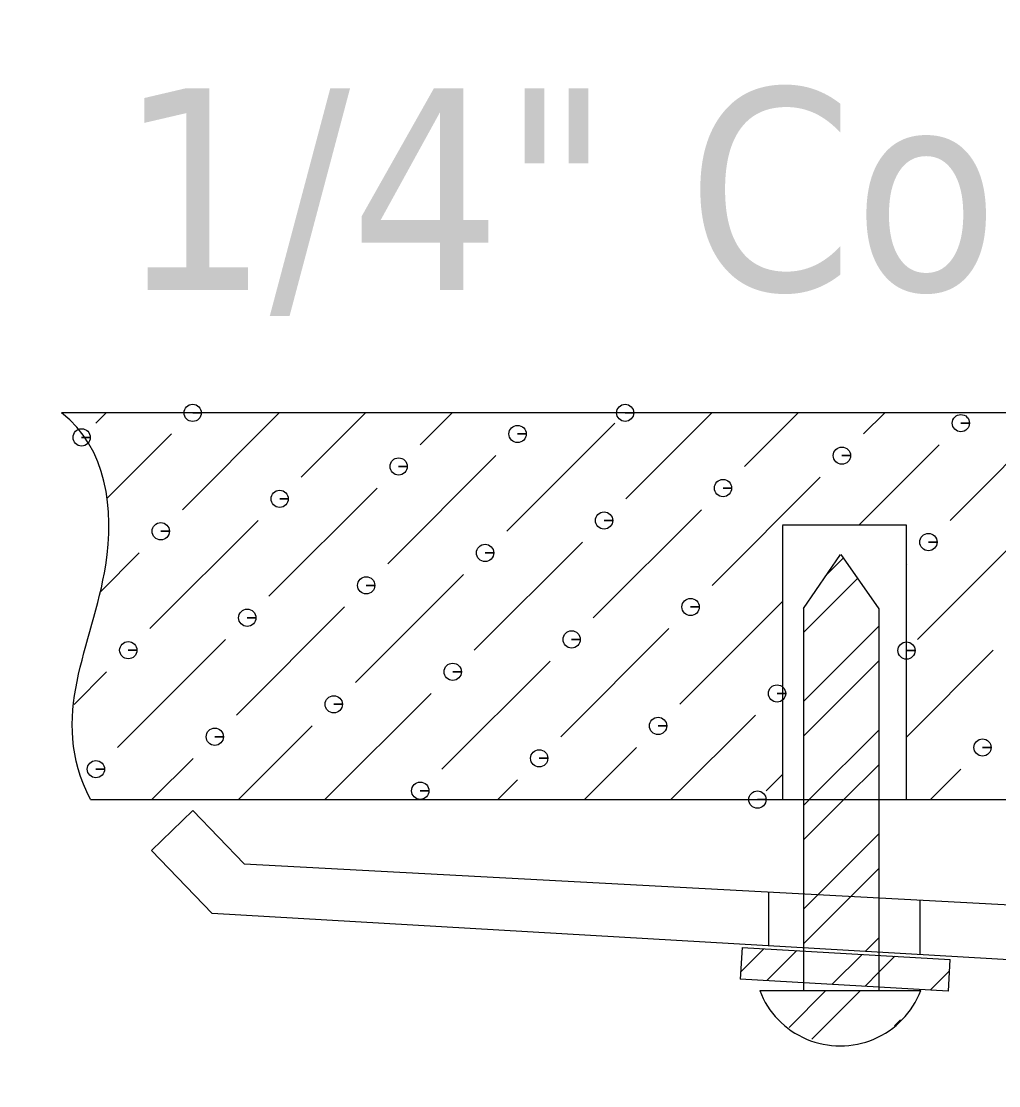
# Model space of a CAD drawing. Header units: millimetres. Extents: x 217 to 1740, y 261 to 1330.
# Drawn here: x 702.47 to 734.09, y 756.85 to 791.29 of the extents above; entities that cross this region are included whole.
import ezdxf

# ---------------------------------------------------------------- set-up
doc = ezdxf.new("R2010")
doc.units = ezdxf.units.MM
doc.linetypes.add('ACAD_ISO02W100', pattern=[15, 12, -3])
doc.linetypes.add('ACAD_ISO03W100', pattern=[30, 12, -18])
doc.layers.add('DEFAULT_1', color=7, linetype='ACAD_ISO03W100', lineweight=0)
doc.layers.add('尺寸標注', color=1, linetype='Continuous', lineweight=30)
doc.styles.add('DIM', font='txt.shx', dxfattribs={"width": 0.7, "bigfont": 'chineset.shx'})
doc.styles.get("Standard").update_dxf_attribs({"font": 'arial.ttf'})
doc.dimstyles.new('mm+in(开孔纸尺寸)', dxfattribs={"dimscale": 3, "dimtxt": 3.8, "dimasz": 2, "dimexe": 1.25, "dimexo": 0.625, "dimgap": 2, "dimtad": 1, "dimtxsty": 'DIM', "dimcen": 0, "dimclrd": 256, "dimclre": 256, "dimclrt": 3, "dimadec": 0, "dimazin": 0, "dimtfac": 1, "dimtmove": 0, "dimatfit": 1, "dimfxl": 1, "dimlwd": -1, "dimarcsym": 0})

# ---------------------------------------------------------------- blocks, each defined once
blk = doc.blocks.new('*D32')
at = {"layer": 'Defpoints', "color": 0}
for p in [(634.54, 906.095), (1393.921, 906.259), (1393.921, 506.795)]:
    blk.add_point(p, dxfattribs=at)
at = {"layer": '尺寸標注', "lineweight": -2}
for p, q in [((1393.921, 904.384), (1393.921, 503.045)), ((634.54, 904.22), (634.54, 503.045))]:
    blk.add_line(p, q, dxfattribs=at)
at = {"layer": '尺寸標注'}
blk.add_line((640.54, 506.795), (1387.921, 506.795), dxfattribs=at)
for points in [[(640.54, 507.795), (640.54, 505.795), (634.54, 506.795)], [(1387.921, 505.795), (1387.921, 507.795), (1393.921, 506.795)]]:
    blk.add_solid(points, dxfattribs=at)
at = {"layer": '尺寸標注', "color": 3, "insert": (1014.231, 519.445), "char_height": 11.4, "attachment_point": 5, "style": 'DIM'}
blk.add_mtext('759,38mm [29 7/8"]', dxfattribs=at)
blk = doc.blocks.new('*D33')
at = {"layer": 'Defpoints', "color": 0}
for p in [(1387.567, 906.476), (640.89, 906.095), (1387.567, 549.295)]:
    blk.add_point(p, dxfattribs=at)
at = {"layer": '尺寸標注', "lineweight": -2}
for p, q in [((1387.567, 904.601), (1387.567, 545.545)), ((640.89, 904.22), (640.89, 545.545))]:
    blk.add_line(p, q, dxfattribs=at)
at = {"layer": '尺寸標注'}
blk.add_line((646.89, 549.295), (1381.567, 549.295), dxfattribs=at)
for points in [[(646.89, 550.295), (646.89, 548.295), (640.89, 549.295)], [(1381.567, 548.295), (1381.567, 550.295), (1387.567, 549.295)]]:
    blk.add_solid(points, dxfattribs=at)
at = {"layer": '尺寸標注', "color": 3, "insert": (1013.044, 561.945), "char_height": 11.4, "attachment_point": 5, "style": 'DIM'}
blk.add_mtext('746,68mm [29 3/8"]', dxfattribs=at)
blk = doc.blocks.new('*D41')
at = {"layer": 'Defpoints', "color": 0}
for p in [(1381.22, 906.255), (647.24, 906.036), (1381.22, 599.295)]:
    blk.add_point(p, dxfattribs=at)
at = {"layer": '尺寸標注', "lineweight": -2}
for p, q in [((1381.22, 904.38), (1381.22, 595.545)), ((647.24, 904.161), (647.24, 595.545))]:
    blk.add_line(p, q, dxfattribs=at)
at = {"layer": '尺寸標注'}
blk.add_line((653.24, 599.295), (1375.22, 599.295), dxfattribs=at)
for points in [[(653.24, 600.295), (653.24, 598.295), (647.24, 599.295)], [(1375.22, 598.295), (1375.22, 600.295), (1381.22, 599.295)]]:
    blk.add_solid(points, dxfattribs=at)
at = {"layer": '尺寸標注', "color": 3, "insert": (1014.23, 611.945), "char_height": 11.4, "attachment_point": 5, "style": 'DIM'}
blk.add_mtext('733,98mm [28 7/8"]', dxfattribs=at)
blk = doc.blocks.new('*D48')
at = {"layer": 'Defpoints', "color": 0}
for p in [(836.99, 1146.245), (509.323, 665.945), (836.985, 665.945)]:
    blk.add_point(p, dxfattribs=at)
at = {"layer": '尺寸標注', "lineweight": -2}
for p, q in [((835.115, 1146.245), (505.573, 1146.245)), ((835.11, 665.945), (505.573, 665.945))]:
    blk.add_line(p, q, dxfattribs=at)
at = {"layer": '尺寸標注'}
blk.add_line((509.323, 1140.245), (509.323, 671.945), dxfattribs=at)
for points in [[(510.323, 1140.245), (508.323, 1140.245), (509.323, 1146.245)], [(508.323, 671.945), (510.323, 671.945), (509.323, 665.945)]]:
    blk.add_solid(points, dxfattribs=at)
at = {"layer": '尺寸標注', "color": 3, "insert": (496.673, 908.295), "char_height": 11.4, "attachment_point": 5, "rotation": 90, "style": 'DIM'}
blk.add_mtext('480,3mm [18 15/16"]', dxfattribs=at)
blk = doc.blocks.new('*D50')
at = {"layer": 'Defpoints', "color": 0}
for p in [(836.99, 1133.545), (603.323, 678.645), (836.991, 678.645)]:
    blk.add_point(p, dxfattribs=at)
at = {"layer": '尺寸標注', "lineweight": -2}
for p, q in [((835.115, 1133.545), (599.573, 1133.545)), ((835.116, 678.645), (599.573, 678.645))]:
    blk.add_line(p, q, dxfattribs=at)
at = {"layer": '尺寸標注'}
blk.add_line((603.323, 1127.545), (603.323, 684.645), dxfattribs=at)
for points in [[(604.323, 1127.545), (602.323, 1127.545), (603.323, 1133.545)], [(602.323, 684.645), (604.323, 684.645), (603.323, 678.645)]]:
    blk.add_solid(points, dxfattribs=at)
at = {"layer": '尺寸標注', "color": 3, "insert": (590.673, 906.095), "char_height": 11.4, "attachment_point": 5, "rotation": 90, "style": 'DIM'}
blk.add_mtext('454,9mm [17 15/16"]', dxfattribs=at)
blk = doc.blocks.new('*D51')
at = {"layer": 'Defpoints', "color": 0}
for p in [(836.99, 1139.895), (554.823, 672.295), (836.99, 672.295)]:
    blk.add_point(p, dxfattribs=at)
at = {"layer": '尺寸標注', "lineweight": -2}
for p, q in [((835.115, 1139.895), (551.073, 1139.895)), ((835.115, 672.295), (551.073, 672.295))]:
    blk.add_line(p, q, dxfattribs=at)
at = {"layer": '尺寸標注'}
blk.add_line((554.823, 1133.895), (554.823, 678.295), dxfattribs=at)
for points in [[(555.823, 1133.895), (553.823, 1133.895), (554.823, 1139.895)], [(553.823, 678.295), (555.823, 678.295), (554.823, 672.295)]]:
    blk.add_solid(points, dxfattribs=at)
at = {"layer": '尺寸標注', "color": 3, "insert": (542.173, 906.095), "char_height": 11.4, "attachment_point": 5, "rotation": 90, "style": 'DIM'}
blk.add_mtext('467,6mm [18 7/16"]', dxfattribs=at)

msp = doc.modelspace()

# ---------------------------------------------------------------- linework, layer by layer
msp.add_arc((755.675, 785.832), 116.85, 184.08069, 265.72168)
at = {"layer": 'DEFAULT_1', "color": 3, "linetype": 'ByBlock'}
msp.add_arc((755.675, 785.832), 104.15, 184.08069, 265.72168, dxfattribs=at)
at = {"layer": 'DEFAULT_1', "color": 2, "linetype": 'ACAD_ISO02W100'}
msp.add_arc((755.675, 785.832), 110.5, 184.08069, 265.72168, dxfattribs=at)
at = {"layer": '尺寸標注', "lineweight": 9}
for points, knots in [([(708.011, 778.624), (708.011, 778.624), (708.29, 778.624), (708.29, 778.624), (708.29, 778.624), (708.29, 778.778), (708.165, 778.903), (708.011, 778.903), (708.011, 778.903), (707.857, 778.903), (707.731, 778.778), (707.731, 778.624), (707.731, 778.624), (707.731, 778.47), (707.857, 778.345), (708.011, 778.345), (708.011, 778.345), (708.165, 778.345), (708.29, 778.47), (708.29, 778.624), (708.29, 778.624), (708.29, 778.624), (708.011, 778.624), (708.011, 778.624)], [0, 0, 0, 0, 0.142857, 0.142857, 0.142857, 0.142857, 0.285714, 0.285714, 0.285714, 0.285714, 0.428571, 0.428571, 0.428571, 0.428571, 0.571429, 0.571429, 0.571429, 0.571429, 0.714286, 0.714286, 0.714286, 0.714286, 1, 1, 1, 1]), ([(722.003, 778.624), (722.003, 778.624), (722.282, 778.624), (722.282, 778.624), (722.282, 778.624), (722.282, 778.778), (722.157, 778.903), (722.003, 778.903), (722.003, 778.903), (721.849, 778.903), (721.723, 778.778), (721.723, 778.624), (721.723, 778.624), (721.723, 778.471), (721.849, 778.345), (722.003, 778.345), (722.003, 778.345), (722.157, 778.345), (722.282, 778.471), (722.282, 778.624), (722.282, 778.624), (722.282, 778.624), (722.003, 778.624), (722.003, 778.624)], [0, 0, 0, 0, 0.142857, 0.142857, 0.142857, 0.142857, 0.285714, 0.285714, 0.285714, 0.285714, 0.428571, 0.428571, 0.428571, 0.428571, 0.571429, 0.571429, 0.571429, 0.571429, 0.714286, 0.714286, 0.714286, 0.714286, 1, 1, 1, 1]), ([(704.711, 766.111), (703.3, 768.828), (704.791, 771.067), (705.197, 773.694), (705.197, 773.694), (705.477, 775.498), (705.242, 777.487), (703.771, 778.621)], [0, 0, 0, 0, 0.333333, 0.333333, 0.333333, 0.333333, 1, 1, 1, 1]), ([(732.863, 778.291), (732.863, 778.291), (733.142, 778.291), (733.142, 778.291), (733.142, 778.291), (733.142, 778.445), (733.017, 778.571), (732.863, 778.571), (732.863, 778.571), (732.709, 778.571), (732.584, 778.445), (732.584, 778.291), (732.584, 778.291), (732.584, 778.137), (732.709, 778.012), (732.863, 778.012), (732.863, 778.012), (733.017, 778.012), (733.142, 778.137), (733.142, 778.291), (733.142, 778.291), (733.142, 778.291), (732.863, 778.291), (732.863, 778.291)], [0, 0, 0, 0, 0.142857, 0.142857, 0.142857, 0.142857, 0.285714, 0.285714, 0.285714, 0.285714, 0.428571, 0.428571, 0.428571, 0.428571, 0.571429, 0.571429, 0.571429, 0.571429, 0.714286, 0.714286, 0.714286, 0.714286, 1, 1, 1, 1]), ([(704.419, 777.829), (704.419, 777.829), (704.698, 777.829), (704.698, 777.829), (704.698, 777.829), (704.698, 777.983), (704.573, 778.109), (704.419, 778.109), (704.419, 778.109), (704.265, 778.109), (704.14, 777.983), (704.14, 777.829), (704.14, 777.829), (704.14, 777.676), (704.265, 777.551), (704.419, 777.551), (704.419, 777.551), (704.573, 777.551), (704.698, 777.676), (704.698, 777.829), (704.698, 777.829), (704.698, 777.829), (704.419, 777.829), (704.419, 777.829)], [0, 0, 0, 0, 0.142857, 0.142857, 0.142857, 0.142857, 0.285714, 0.285714, 0.285714, 0.285714, 0.428571, 0.428571, 0.428571, 0.428571, 0.571429, 0.571429, 0.571429, 0.571429, 0.714286, 0.714286, 0.714286, 0.714286, 1, 1, 1, 1]), ([(718.522, 777.941), (718.522, 777.941), (718.802, 777.941), (718.802, 777.941), (718.802, 777.941), (718.802, 778.094), (718.676, 778.22), (718.522, 778.22), (718.522, 778.22), (718.368, 778.22), (718.243, 778.094), (718.243, 777.941), (718.243, 777.941), (718.243, 777.787), (718.368, 777.662), (718.522, 777.662), (718.522, 777.662), (718.676, 777.662), (718.802, 777.787), (718.802, 777.941), (718.802, 777.941), (718.802, 777.941), (718.522, 777.941), (718.522, 777.941)], [0, 0, 0, 0, 0.142857, 0.142857, 0.142857, 0.142857, 0.285714, 0.285714, 0.285714, 0.285714, 0.428571, 0.428571, 0.428571, 0.428571, 0.571429, 0.571429, 0.571429, 0.571429, 0.714286, 0.714286, 0.714286, 0.714286, 1, 1, 1, 1]), ([(729.015, 777.24), (729.015, 777.24), (729.293, 777.24), (729.293, 777.24), (729.293, 777.24), (729.293, 777.393), (729.168, 777.519), (729.015, 777.519), (729.015, 777.519), (728.861, 777.519), (728.735, 777.393), (728.735, 777.24), (728.735, 777.24), (728.735, 777.086), (728.861, 776.96), (729.015, 776.96), (729.015, 776.96), (729.168, 776.96), (729.293, 777.086), (729.293, 777.24), (729.293, 777.24), (729.293, 777.24), (729.015, 777.24), (729.015, 777.24)], [0, 0, 0, 0, 0.142857, 0.142857, 0.142857, 0.142857, 0.285714, 0.285714, 0.285714, 0.285714, 0.428571, 0.428571, 0.428571, 0.428571, 0.571429, 0.571429, 0.571429, 0.571429, 0.714286, 0.714286, 0.714286, 0.714286, 1, 1, 1, 1]), ([(714.674, 776.889), (714.674, 776.889), (714.953, 776.889), (714.953, 776.889), (714.953, 776.889), (714.953, 777.043), (714.828, 777.168), (714.674, 777.168), (714.674, 777.168), (714.52, 777.168), (714.395, 777.043), (714.395, 776.889), (714.395, 776.889), (714.395, 776.736), (714.52, 776.61), (714.674, 776.61), (714.674, 776.61), (714.828, 776.61), (714.953, 776.736), (714.953, 776.889), (714.953, 776.889), (714.953, 776.889), (714.674, 776.889), (714.674, 776.889)], [0, 0, 0, 0, 0.142857, 0.142857, 0.142857, 0.142857, 0.285714, 0.285714, 0.285714, 0.285714, 0.428571, 0.428571, 0.428571, 0.428571, 0.571429, 0.571429, 0.571429, 0.571429, 0.714286, 0.714286, 0.714286, 0.714286, 1, 1, 1, 1]), ([(725.169, 776.191), (725.169, 776.191), (725.447, 776.191), (725.447, 776.191), (725.447, 776.191), (725.447, 776.344), (725.322, 776.469), (725.169, 776.469), (725.169, 776.469), (725.015, 776.469), (724.889, 776.344), (724.889, 776.191), (724.889, 776.191), (724.889, 776.037), (725.015, 775.911), (725.169, 775.911), (725.169, 775.911), (725.322, 775.911), (725.447, 776.037), (725.447, 776.191), (725.447, 776.191), (725.447, 776.191), (725.169, 776.191), (725.169, 776.191)], [0, 0, 0, 0, 0.142857, 0.142857, 0.142857, 0.142857, 0.285714, 0.285714, 0.285714, 0.285714, 0.428571, 0.428571, 0.428571, 0.428571, 0.571429, 0.571429, 0.571429, 0.571429, 0.714286, 0.714286, 0.714286, 0.714286, 1, 1, 1, 1]), ([(710.826, 775.842), (710.826, 775.842), (711.105, 775.842), (711.105, 775.842), (711.105, 775.842), (711.105, 775.996), (710.98, 776.122), (710.826, 776.122), (710.826, 776.122), (710.672, 776.122), (710.547, 775.996), (710.547, 775.842), (710.547, 775.842), (710.547, 775.689), (710.672, 775.564), (710.826, 775.564), (710.826, 775.564), (710.98, 775.564), (711.105, 775.689), (711.105, 775.842), (711.105, 775.842), (711.105, 775.842), (710.826, 775.842), (710.826, 775.842)], [0, 0, 0, 0, 0.142857, 0.142857, 0.142857, 0.142857, 0.285714, 0.285714, 0.285714, 0.285714, 0.428571, 0.428571, 0.428571, 0.428571, 0.571429, 0.571429, 0.571429, 0.571429, 0.714286, 0.714286, 0.714286, 0.714286, 1, 1, 1, 1]), ([(721.32, 775.141), (721.32, 775.141), (721.599, 775.141), (721.599, 775.141), (721.599, 775.141), (721.599, 775.295), (721.473, 775.42), (721.32, 775.42), (721.32, 775.42), (721.166, 775.42), (721.041, 775.295), (721.041, 775.141), (721.041, 775.141), (721.041, 774.988), (721.166, 774.862), (721.32, 774.862), (721.32, 774.862), (721.473, 774.862), (721.599, 774.988), (721.599, 775.141), (721.599, 775.141), (721.599, 775.141), (721.32, 775.141), (721.32, 775.141)], [0, 0, 0, 0, 0.142857, 0.142857, 0.142857, 0.142857, 0.285714, 0.285714, 0.285714, 0.285714, 0.428571, 0.428571, 0.428571, 0.428571, 0.571429, 0.571429, 0.571429, 0.571429, 0.714286, 0.714286, 0.714286, 0.714286, 1, 1, 1, 1]), ([(706.979, 774.793), (706.979, 774.793), (707.258, 774.793), (707.258, 774.793), (707.258, 774.793), (707.258, 774.947), (707.133, 775.073), (706.979, 775.073), (706.979, 775.073), (706.825, 775.073), (706.7, 774.947), (706.7, 774.793), (706.7, 774.793), (706.7, 774.64), (706.825, 774.515), (706.979, 774.515), (706.979, 774.515), (707.133, 774.515), (707.258, 774.64), (707.258, 774.793), (707.258, 774.793), (707.258, 774.793), (706.979, 774.793), (706.979, 774.793)], [0, 0, 0, 0, 0.142857, 0.142857, 0.142857, 0.142857, 0.285714, 0.285714, 0.285714, 0.285714, 0.428571, 0.428571, 0.428571, 0.428571, 0.571429, 0.571429, 0.571429, 0.571429, 0.714286, 0.714286, 0.714286, 0.714286, 1, 1, 1, 1]), ([(731.814, 774.443), (731.814, 774.443), (732.093, 774.443), (732.093, 774.443), (732.093, 774.443), (732.093, 774.597), (731.968, 774.722), (731.814, 774.722), (731.814, 774.722), (731.66, 774.722), (731.535, 774.597), (731.535, 774.443), (731.535, 774.443), (731.535, 774.289), (731.66, 774.164), (731.814, 774.164), (731.814, 774.164), (731.968, 774.164), (732.093, 774.289), (732.093, 774.443), (732.093, 774.443), (732.093, 774.443), (731.814, 774.443), (731.814, 774.443)], [0, 0, 0, 0, 0.142857, 0.142857, 0.142857, 0.142857, 0.285714, 0.285714, 0.285714, 0.285714, 0.428571, 0.428571, 0.428571, 0.428571, 0.571429, 0.571429, 0.571429, 0.571429, 0.714286, 0.714286, 0.714286, 0.714286, 1, 1, 1, 1]), ([(717.471, 774.092), (717.471, 774.092), (717.75, 774.092), (717.75, 774.092), (717.75, 774.092), (717.75, 774.246), (717.625, 774.371), (717.471, 774.371), (717.471, 774.371), (717.318, 774.371), (717.192, 774.246), (717.192, 774.092), (717.192, 774.092), (717.192, 773.939), (717.318, 773.813), (717.471, 773.813), (717.471, 773.813), (717.625, 773.813), (717.75, 773.939), (717.75, 774.092), (717.75, 774.092), (717.75, 774.092), (717.471, 774.092), (717.471, 774.092)], [0, 0, 0, 0, 0.142857, 0.142857, 0.142857, 0.142857, 0.285714, 0.285714, 0.285714, 0.285714, 0.428571, 0.428571, 0.428571, 0.428571, 0.571429, 0.571429, 0.571429, 0.571429, 0.714286, 0.714286, 0.714286, 0.714286, 1, 1, 1, 1]), ([(713.625, 773.043), (713.625, 773.043), (713.904, 773.043), (713.904, 773.043), (713.904, 773.043), (713.904, 773.197), (713.778, 773.322), (713.625, 773.322), (713.625, 773.322), (713.471, 773.322), (713.345, 773.197), (713.345, 773.043), (713.345, 773.043), (713.345, 772.889), (713.471, 772.764), (713.625, 772.764), (713.625, 772.764), (713.778, 772.764), (713.904, 772.889), (713.904, 773.043), (713.904, 773.043), (713.904, 773.043), (713.625, 773.043), (713.625, 773.043)], [0, 0, 0, 0, 0.142857, 0.142857, 0.142857, 0.142857, 0.285714, 0.285714, 0.285714, 0.285714, 0.428571, 0.428571, 0.428571, 0.428571, 0.571429, 0.571429, 0.571429, 0.571429, 0.714286, 0.714286, 0.714286, 0.714286, 1, 1, 1, 1]), ([(724.119, 772.345), (724.119, 772.345), (724.398, 772.345), (724.398, 772.345), (724.398, 772.345), (724.398, 772.498), (724.273, 772.623), (724.119, 772.623), (724.119, 772.623), (723.966, 772.623), (723.84, 772.498), (723.84, 772.345), (723.84, 772.345), (723.84, 772.191), (723.966, 772.065), (724.119, 772.065), (724.119, 772.065), (724.273, 772.065), (724.398, 772.191), (724.398, 772.345), (724.398, 772.345), (724.398, 772.345), (724.119, 772.345), (724.119, 772.345)], [0, 0, 0, 0, 0.142857, 0.142857, 0.142857, 0.142857, 0.285714, 0.285714, 0.285714, 0.285714, 0.428571, 0.428571, 0.428571, 0.428571, 0.571429, 0.571429, 0.571429, 0.571429, 0.714286, 0.714286, 0.714286, 0.714286, 1, 1, 1, 1]), ([(709.777, 771.994), (709.777, 771.994), (710.056, 771.994), (710.056, 771.994), (710.056, 771.994), (710.056, 772.148), (709.931, 772.273), (709.777, 772.273), (709.777, 772.273), (709.623, 772.273), (709.498, 772.148), (709.498, 771.994), (709.498, 771.994), (709.498, 771.84), (709.623, 771.715), (709.777, 771.715), (709.777, 771.715), (709.931, 771.715), (710.056, 771.84), (710.056, 771.994), (710.056, 771.994), (710.056, 771.994), (709.777, 771.994), (709.777, 771.994)], [0, 0, 0, 0, 0.142857, 0.142857, 0.142857, 0.142857, 0.285714, 0.285714, 0.285714, 0.285714, 0.428571, 0.428571, 0.428571, 0.428571, 0.571429, 0.571429, 0.571429, 0.571429, 0.714286, 0.714286, 0.714286, 0.714286, 1, 1, 1, 1]), ([(720.271, 771.293), (720.271, 771.293), (720.55, 771.293), (720.55, 771.293), (720.55, 771.293), (720.55, 771.447), (720.424, 771.572), (720.271, 771.572), (720.271, 771.572), (720.117, 771.572), (719.992, 771.447), (719.992, 771.293), (719.992, 771.293), (719.992, 771.139), (720.117, 771.014), (720.271, 771.014), (720.271, 771.014), (720.424, 771.014), (720.55, 771.139), (720.55, 771.293), (720.55, 771.293), (720.55, 771.293), (720.271, 771.293), (720.271, 771.293)], [0, 0, 0, 0, 0.142857, 0.142857, 0.142857, 0.142857, 0.285714, 0.285714, 0.285714, 0.285714, 0.428571, 0.428571, 0.428571, 0.428571, 0.571429, 0.571429, 0.571429, 0.571429, 0.714286, 0.714286, 0.714286, 0.714286, 1, 1, 1, 1]), ([(705.928, 770.945), (705.928, 770.945), (706.207, 770.945), (706.207, 770.945), (706.207, 770.945), (706.207, 771.099), (706.082, 771.224), (705.928, 771.224), (705.928, 771.224), (705.774, 771.224), (705.649, 771.099), (705.649, 770.945), (705.649, 770.945), (705.649, 770.791), (705.774, 770.666), (705.928, 770.666), (705.928, 770.666), (706.082, 770.666), (706.207, 770.791), (706.207, 770.945), (706.207, 770.945), (706.207, 770.945), (705.928, 770.945), (705.928, 770.945)], [0, 0, 0, 0, 0.142857, 0.142857, 0.142857, 0.142857, 0.285714, 0.285714, 0.285714, 0.285714, 0.428571, 0.428571, 0.428571, 0.428571, 0.571429, 0.571429, 0.571429, 0.571429, 0.714286, 0.714286, 0.714286, 0.714286, 1, 1, 1, 1]), ([(731.104, 770.933), (731.104, 770.933), (731.383, 770.933), (731.383, 770.933), (731.383, 770.933), (731.383, 771.087), (731.257, 771.212), (731.104, 771.212), (731.104, 771.212), (730.95, 771.212), (730.825, 771.087), (730.825, 770.933), (730.825, 770.933), (730.825, 770.78), (730.95, 770.654), (731.104, 770.654), (731.104, 770.654), (731.257, 770.654), (731.383, 770.78), (731.383, 770.933), (731.383, 770.933), (731.383, 770.933), (731.104, 770.933), (731.104, 770.933)], [0, 0, 0, 0, 0.142857, 0.142857, 0.142857, 0.142857, 0.285714, 0.285714, 0.285714, 0.285714, 0.428571, 0.428571, 0.428571, 0.428571, 0.571429, 0.571429, 0.571429, 0.571429, 0.714286, 0.714286, 0.714286, 0.714286, 1, 1, 1, 1]), ([(716.424, 770.246), (716.424, 770.246), (716.703, 770.246), (716.703, 770.246), (716.703, 770.246), (716.703, 770.4), (716.578, 770.525), (716.424, 770.525), (716.424, 770.525), (716.27, 770.525), (716.145, 770.4), (716.145, 770.246), (716.145, 770.246), (716.145, 770.093), (716.27, 769.967), (716.424, 769.967), (716.424, 769.967), (716.578, 769.967), (716.703, 770.093), (716.703, 770.246), (716.703, 770.246), (716.703, 770.246), (716.424, 770.246), (716.424, 770.246)], [0, 0, 0, 0, 0.142857, 0.142857, 0.142857, 0.142857, 0.285714, 0.285714, 0.285714, 0.285714, 0.428571, 0.428571, 0.428571, 0.428571, 0.571429, 0.571429, 0.571429, 0.571429, 0.714286, 0.714286, 0.714286, 0.714286, 1, 1, 1, 1]), ([(726.916, 769.545), (726.916, 769.545), (727.195, 769.545), (727.195, 769.545), (727.195, 769.545), (727.195, 769.699), (727.07, 769.824), (726.916, 769.824), (726.916, 769.824), (726.763, 769.824), (726.637, 769.699), (726.637, 769.545), (726.637, 769.545), (726.637, 769.392), (726.763, 769.266), (726.916, 769.266), (726.916, 769.266), (727.07, 769.266), (727.195, 769.392), (727.195, 769.545), (727.195, 769.545), (727.195, 769.545), (726.916, 769.545), (726.916, 769.545)], [0, 0, 0, 0, 0.142857, 0.142857, 0.142857, 0.142857, 0.285714, 0.285714, 0.285714, 0.285714, 0.428571, 0.428571, 0.428571, 0.428571, 0.571429, 0.571429, 0.571429, 0.571429, 0.714286, 0.714286, 0.714286, 0.714286, 1, 1, 1, 1]), ([(712.576, 769.194), (712.576, 769.194), (712.854, 769.194), (712.854, 769.194), (712.854, 769.194), (712.854, 769.349), (712.729, 769.474), (712.576, 769.474), (712.576, 769.474), (712.422, 769.474), (712.296, 769.349), (712.296, 769.194), (712.296, 769.194), (712.296, 769.041), (712.422, 768.916), (712.576, 768.916), (712.576, 768.916), (712.729, 768.916), (712.854, 769.041), (712.854, 769.194), (712.854, 769.194), (712.854, 769.194), (712.576, 769.194), (712.576, 769.194)], [0, 0, 0, 0, 0.142857, 0.142857, 0.142857, 0.142857, 0.285714, 0.285714, 0.285714, 0.285714, 0.428571, 0.428571, 0.428571, 0.428571, 0.571429, 0.571429, 0.571429, 0.571429, 0.714286, 0.714286, 0.714286, 0.714286, 1, 1, 1, 1]), ([(723.067, 768.496), (723.067, 768.496), (723.347, 768.496), (723.347, 768.496), (723.347, 768.496), (723.347, 768.65), (723.221, 768.775), (723.067, 768.775), (723.067, 768.775), (722.914, 768.775), (722.789, 768.65), (722.789, 768.496), (722.789, 768.496), (722.789, 768.342), (722.914, 768.217), (723.067, 768.217), (723.067, 768.217), (723.221, 768.217), (723.347, 768.342), (723.347, 768.496), (723.347, 768.496), (723.347, 768.496), (723.067, 768.496), (723.067, 768.496)], [0, 0, 0, 0, 0.142857, 0.142857, 0.142857, 0.142857, 0.285714, 0.285714, 0.285714, 0.285714, 0.428571, 0.428571, 0.428571, 0.428571, 0.571429, 0.571429, 0.571429, 0.571429, 0.714286, 0.714286, 0.714286, 0.714286, 1, 1, 1, 1]), ([(708.727, 768.145), (708.727, 768.145), (709.006, 768.145), (709.006, 768.145), (709.006, 768.145), (709.006, 768.299), (708.88, 768.425), (708.727, 768.425), (708.727, 768.425), (708.573, 768.425), (708.448, 768.299), (708.448, 768.145), (708.448, 768.145), (708.448, 767.991), (708.573, 767.866), (708.727, 767.866), (708.727, 767.866), (708.88, 767.866), (709.006, 767.991), (709.006, 768.145), (709.006, 768.145), (709.006, 768.145), (708.727, 768.145), (708.727, 768.145)], [0, 0, 0, 0, 0.142857, 0.142857, 0.142857, 0.142857, 0.285714, 0.285714, 0.285714, 0.285714, 0.428571, 0.428571, 0.428571, 0.428571, 0.571429, 0.571429, 0.571429, 0.571429, 0.714286, 0.714286, 0.714286, 0.714286, 1, 1, 1, 1]), ([(733.564, 767.798), (733.564, 767.798), (733.843, 767.798), (733.843, 767.798), (733.843, 767.798), (733.843, 767.951), (733.718, 768.076), (733.564, 768.076), (733.564, 768.076), (733.41, 768.076), (733.285, 767.951), (733.285, 767.798), (733.285, 767.798), (733.285, 767.644), (733.41, 767.518), (733.564, 767.518), (733.564, 767.518), (733.718, 767.518), (733.843, 767.644), (733.843, 767.798), (733.843, 767.798), (733.843, 767.798), (733.564, 767.798), (733.564, 767.798)], [0, 0, 0, 0, 0.142857, 0.142857, 0.142857, 0.142857, 0.285714, 0.285714, 0.285714, 0.285714, 0.428571, 0.428571, 0.428571, 0.428571, 0.571429, 0.571429, 0.571429, 0.571429, 0.714286, 0.714286, 0.714286, 0.714286, 1, 1, 1, 1]), ([(719.221, 767.447), (719.221, 767.447), (719.501, 767.447), (719.501, 767.447), (719.501, 767.447), (719.501, 767.601), (719.375, 767.726), (719.221, 767.726), (719.221, 767.726), (719.068, 767.726), (718.943, 767.601), (718.943, 767.447), (718.943, 767.447), (718.943, 767.293), (719.068, 767.168), (719.221, 767.168), (719.221, 767.168), (719.375, 767.168), (719.501, 767.293), (719.501, 767.447), (719.501, 767.447), (719.501, 767.447), (719.221, 767.447), (719.221, 767.447)], [0, 0, 0, 0, 0.142857, 0.142857, 0.142857, 0.142857, 0.285714, 0.285714, 0.285714, 0.285714, 0.428571, 0.428571, 0.428571, 0.428571, 0.571429, 0.571429, 0.571429, 0.571429, 0.714286, 0.714286, 0.714286, 0.714286, 1, 1, 1, 1]), ([(704.881, 767.096), (704.881, 767.096), (705.16, 767.096), (705.16, 767.096), (705.16, 767.096), (705.16, 767.25), (705.034, 767.375), (704.881, 767.375), (704.881, 767.375), (704.727, 767.375), (704.602, 767.25), (704.602, 767.096), (704.602, 767.096), (704.602, 766.942), (704.727, 766.817), (704.881, 766.817), (704.881, 766.817), (705.034, 766.817), (705.16, 766.942), (705.16, 767.096), (705.16, 767.096), (705.16, 767.096), (704.881, 767.096), (704.881, 767.096)], [0, 0, 0, 0, 0.142857, 0.142857, 0.142857, 0.142857, 0.285714, 0.285714, 0.285714, 0.285714, 0.428571, 0.428571, 0.428571, 0.428571, 0.571429, 0.571429, 0.571429, 0.571429, 0.714286, 0.714286, 0.714286, 0.714286, 1, 1, 1, 1]), ([(715.373, 766.397), (715.373, 766.397), (715.652, 766.397), (715.652, 766.397), (715.652, 766.397), (715.652, 766.552), (715.527, 766.677), (715.373, 766.677), (715.373, 766.677), (715.219, 766.677), (715.094, 766.552), (715.094, 766.397), (715.094, 766.397), (715.094, 766.244), (715.219, 766.119), (715.373, 766.119), (715.373, 766.119), (715.527, 766.119), (715.652, 766.244), (715.652, 766.397), (715.652, 766.397), (715.652, 766.397), (715.373, 766.397), (715.373, 766.397)], [0, 0, 0, 0, 0.142857, 0.142857, 0.142857, 0.142857, 0.285714, 0.285714, 0.285714, 0.285714, 0.428571, 0.428571, 0.428571, 0.428571, 0.571429, 0.571429, 0.571429, 0.571429, 0.714286, 0.714286, 0.714286, 0.714286, 1, 1, 1, 1]), ([(726.282, 766.112), (726.282, 766.112), (726.561, 766.112), (726.561, 766.112), (726.561, 766.112), (726.561, 766.265), (726.436, 766.391), (726.282, 766.391), (726.282, 766.391), (726.128, 766.391), (726.003, 766.265), (726.003, 766.112), (726.003, 766.112), (726.003, 765.958), (726.128, 765.832), (726.282, 765.832), (726.282, 765.832), (726.436, 765.832), (726.561, 765.958), (726.561, 766.112), (726.561, 766.112), (726.561, 766.112), (726.282, 766.112), (726.282, 766.112)], [0, 0, 0, 0, 0.142857, 0.142857, 0.142857, 0.142857, 0.285714, 0.285714, 0.285714, 0.285714, 0.428571, 0.428571, 0.428571, 0.428571, 0.571429, 0.571429, 0.571429, 0.571429, 0.714286, 0.714286, 0.714286, 0.714286, 1, 1, 1, 1]), ([(726.355, 759.932), (726.625, 759.224), (727.174, 758.658), (727.871, 758.363), (727.871, 758.363), (728.567, 758.069), (729.353, 758.069), (730.052, 758.363), (730.052, 758.363), (730.748, 758.658), (731.295, 759.224), (731.565, 759.932)], [0, 0, 0, 0, 0.25, 0.25, 0.25, 0.25, 0.5, 0.5, 0.5, 0.5, 1, 1, 1, 1])]:
    msp.add_open_spline(points, degree=3, knots=knots, dxfattribs=at)
for points in [[(760.126, 778.621), (760.126, 778.621), (703.768, 778.621), (703.768, 778.621)], [(704.88, 778.291), (704.88, 778.291), (705.213, 778.623), (705.213, 778.623)], [(707.677, 775.491), (707.677, 775.491), (710.809, 778.623), (710.809, 778.623)], [(711.526, 776.541), (711.526, 776.541), (713.606, 778.623), (713.606, 778.623)], [(715.372, 777.59), (715.372, 777.59), (716.406, 778.623), (716.406, 778.623)], [(718.172, 774.793), (718.172, 774.793), (721.67, 778.291), (721.67, 778.291)], [(722.019, 775.842), (722.019, 775.842), (724.801, 778.624), (724.801, 778.624)], [(725.867, 776.889), (725.867, 776.889), (727.598, 778.624), (727.598, 778.624)], [(729.715, 777.94), (729.715, 777.94), (730.398, 778.624), (730.398, 778.624)], [(732.514, 775.141), (732.514, 775.141), (735.994, 778.624), (735.994, 778.624)], [(705.238, 775.848), (705.238, 775.848), (707.327, 777.94), (707.327, 777.94)], [(729.561, 774.989), (729.561, 774.989), (732.164, 777.59), (732.164, 777.59)], [(714.323, 773.741), (714.323, 773.741), (717.821, 777.239), (717.821, 777.239)], [(724.817, 773.043), (724.817, 773.043), (728.315, 776.541), (728.315, 776.541)], [(710.477, 772.694), (710.477, 772.694), (713.975, 776.19), (713.975, 776.19)], [(720.969, 771.994), (720.969, 771.994), (724.469, 775.491), (724.469, 775.491)], [(706.628, 771.643), (706.628, 771.643), (710.126, 775.141), (710.126, 775.141)], [(731.103, 774.987), (731.103, 774.987), (727.096, 774.987), (727.096, 774.987)], [(727.096, 774.984), (727.096, 774.984), (727.096, 766.109), (727.096, 766.109)], [(731.103, 766.111), (731.103, 766.111), (731.103, 774.987), (731.103, 774.987)], [(731.463, 771.292), (731.463, 771.292), (734.961, 774.793), (734.961, 774.793)], [(717.122, 770.944), (717.122, 770.944), (720.62, 774.442), (720.62, 774.442)], [(705.003, 772.817), (705.003, 772.817), (706.278, 774.092), (706.278, 774.092)], [(727.772, 772.29), (727.772, 772.29), (728.973, 774.038), (728.973, 774.038)], [(728.548, 773.415), (728.548, 773.415), (729.056, 773.925), (729.056, 773.925)], [(728.976, 774.036), (728.976, 774.036), (730.208, 772.288), (730.208, 772.288)], [(731.103, 773.732), (731.103, 773.732), (731.115, 773.741), (731.115, 773.741)], [(713.274, 769.895), (713.274, 769.895), (716.772, 773.393), (716.772, 773.393)], [(727.775, 771.523), (727.775, 771.523), (729.521, 773.268), (729.521, 773.268)], [(723.768, 769.194), (723.768, 769.194), (727.096, 772.525), (727.096, 772.525)], [(709.425, 768.846), (709.425, 768.846), (712.925, 772.344), (712.925, 772.344)], [(727.772, 772.29), (727.772, 772.29), (727.772, 759.935), (727.772, 759.935)], [(730.208, 772.288), (730.208, 772.288), (730.208, 759.932), (730.208, 759.932)], [(719.919, 768.145), (719.919, 768.145), (723.417, 771.643), (723.417, 771.643)], [(727.775, 769.286), (727.775, 769.286), (730.208, 771.719), (730.208, 771.719)], [(705.579, 767.797), (705.579, 767.797), (709.077, 771.292), (709.077, 771.292)], [(731.103, 768.136), (731.103, 768.136), (733.912, 770.944), (733.912, 770.944)], [(716.073, 767.096), (716.073, 767.096), (719.571, 770.594), (719.571, 770.594)], [(727.775, 768.165), (727.775, 768.165), (730.208, 770.598), (730.208, 770.598)], [(704.173, 769.19), (704.173, 769.19), (705.228, 770.246), (705.228, 770.246)], [(712.289, 766.111), (712.289, 766.111), (715.723, 769.544), (715.723, 769.544)], [(723.482, 766.111), (723.482, 766.111), (726.217, 768.846), (726.217, 768.846)], [(709.49, 766.111), (709.49, 766.111), (711.875, 768.495), (711.875, 768.495)], [(727.96, 766.113), (727.96, 766.113), (730.208, 768.361), (730.208, 768.361)], [(720.685, 766.111), (720.685, 766.111), (722.368, 767.797), (722.368, 767.797)], [(706.693, 766.111), (706.693, 766.111), (708.027, 767.446), (708.027, 767.446)], [(726.567, 766.397), (726.567, 766.397), (727.096, 766.928), (727.096, 766.928)], [(729.081, 766.113), (729.081, 766.113), (730.208, 767.241), (730.208, 767.241)], [(731.878, 766.111), (731.878, 766.111), (732.862, 767.096), (732.862, 767.096)], [(717.886, 766.111), (717.886, 766.111), (718.522, 766.748), (718.522, 766.748)], [(704.708, 766.111), (704.708, 766.111), (762.215, 766.111), (762.215, 766.111)], [(727.775, 765.926), (727.775, 765.926), (727.962, 766.113), (727.962, 766.113)], [(727.775, 764.806), (727.775, 764.806), (729.081, 766.113), (729.081, 766.113)], [(708.019, 765.761), (708.019, 765.761), (706.677, 764.468), (706.677, 764.468)], [(709.682, 764.033), (709.682, 764.033), (708.017, 765.763), (708.017, 765.763)], [(728.248, 763.042), (728.248, 763.042), (730.211, 765.002), (730.211, 765.002)], [(706.675, 764.47), (706.675, 764.47), (708.641, 762.427), (708.641, 762.427)], [(709.682, 764.033), (709.682, 764.033), (748.977, 761.928), (748.977, 761.928)], [(729.311, 762.984), (729.311, 762.984), (730.211, 763.884), (730.211, 763.884)], [(726.638, 763.124), (726.638, 763.124), (726.638, 761.378), (726.638, 761.378)], [(727.775, 762.569), (727.775, 762.569), (728.248, 763.042), (728.248, 763.042)], [(727.775, 761.448), (727.775, 761.448), (729.311, 762.984), (729.311, 762.984)], [(731.536, 762.863), (731.536, 762.863), (731.536, 761.095), (731.536, 761.095)], [(749.812, 760.03), (749.812, 760.03), (708.641, 762.427), (708.641, 762.427)], [(729.764, 761.2), (729.764, 761.2), (730.211, 761.644), (730.211, 761.644)], [(725.786, 761.326), (725.786, 761.326), (725.728, 760.307), (725.728, 760.307)], [(725.741, 760.535), (725.741, 760.535), (726.494, 761.287), (726.494, 761.287)], [(725.786, 761.326), (725.786, 761.326), (732.512, 760.934), (732.512, 760.934)], [(726.587, 760.26), (726.587, 760.26), (727.551, 761.227), (727.551, 761.227)], [(728.704, 760.14), (728.704, 760.14), (729.668, 761.105), (729.668, 761.105)], [(730.208, 760.526), (730.208, 760.526), (730.723, 761.042), (730.723, 761.042)], [(732.51, 760.934), (732.51, 760.934), (732.452, 759.917), (732.452, 759.917)], [(729.762, 760.077), (729.762, 760.077), (730.211, 760.526), (730.211, 760.526)], [(731.876, 759.955), (731.876, 759.955), (732.49, 760.568), (732.49, 760.568)], [(732.452, 759.917), (732.452, 759.917), (725.726, 760.307), (725.726, 760.307)], [(726.355, 759.932), (726.355, 759.932), (731.565, 759.932), (731.565, 759.932)], [(727.306, 758.743), (727.306, 758.743), (728.498, 759.935), (728.498, 759.935)], [(728.041, 758.358), (728.041, 758.358), (729.619, 759.935), (729.619, 759.935)], [(730.715, 758.794), (730.715, 758.794), (730.906, 758.986), (730.906, 758.986)]]:
    msp.add_open_spline(points, degree=3, dxfattribs=at)

# ---------------------------------------------------------------- texts
at = {"layer": '尺寸標注', "insert": (705.604, 789.126), "char_height": 6.53247, "width": 53.62187, "attachment_point": 1}
msp.add_mtext('{\\fTahoma|b0|i0|c163|p34;1/4" Conceal}', dxfattribs=at)

# ---------------------------------------------------------------- dimensions: what is measured, and where the dimension line sits
at = {"layer": '尺寸標注'}
for base, p1, p2, picture, middle in [((509.323, 665.945), (836.99, 1146.245), (836.985, 665.945), '*D48', (509.323, 908.295)), ((554.823, 672.295), (836.99, 1139.895), (836.99, 672.295), '*D51', (554.823, 906.095)), ((603.323, 678.645), (836.99, 1133.545), (836.991, 678.645), '*D50', (603.323, 906.095))]:
    dim = msp.add_linear_dim(base=base, p1=p1, p2=p2, angle=90, dimstyle='mm+in(开孔纸尺寸)', override={"dimpost": 'mm', "dimtofl": 0}, dxfattribs=at)
    dim.commit()
    dim.dimension.update_dxf_attribs({"geometry": picture, "text_midpoint": middle, "dimtype": 160})
for base, p1, p2, picture, middle in [((1387.567, 549.295), (640.89, 906.095), (1387.567, 906.476), '*D33', (1013.044, 549.295)), ((1393.921, 506.795), (634.54, 906.095), (1393.921, 906.259), '*D32', (1014.231, 506.795))]:
    dim = msp.add_linear_dim(base=base, p1=p1, p2=p2, dimstyle='mm+in(开孔纸尺寸)', override={"dimpost": 'mm', "dimtofl": 0}, dxfattribs=at)
    dim.commit()
    dim.dimension.update_dxf_attribs({"geometry": picture, "text_midpoint": middle, "dimtype": 160})
dim = msp.add_linear_dim(base=(1381.22, 599.295), p1=(647.24, 906.036), p2=(1381.22, 906.255), dimstyle='mm+in(开孔纸尺寸)', override={"dimpost": 'mm', "dimtofl": 0}, dxfattribs=at)
dim.commit()
dim.dimension.update_dxf_attribs({"geometry": '*D41', "text_midpoint": (1014.23, 611.945)})

doc.saveas('drawing.dxf')
